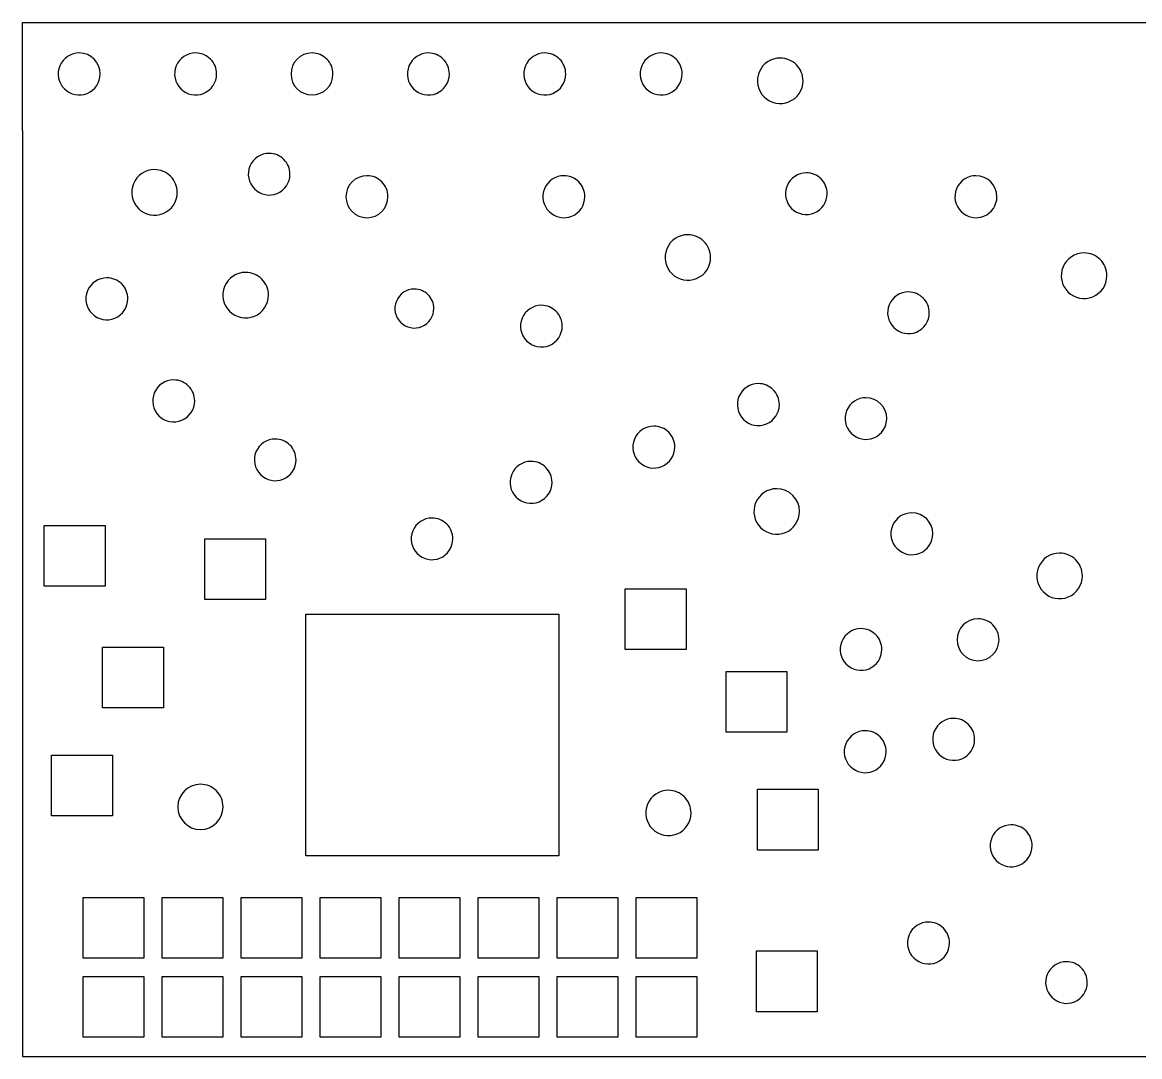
# Model space of a CAD drawing. Extents: x 563 to 152463, y 8 to 67011.
# Drawn here: x 563 to 72946, y 8 to 67011 of the extents above; entities that cross this region are included whole.
import ezdxf

# ---------------------------------------------------------------- set-up
doc = ezdxf.new("R2010")
doc.units = 0
doc.layers.get('0').update_dxf_attribs({"linetype": 'CONTINUOUS'})

msp = doc.modelspace()

# ---------------------------------------------------------------- linework, layer by layer
at = {"color": 7}
for points in [[(562.99984, 67011.062003), (152462.956777, 67011.062003)], [(562.99984, 65811.062343), (562.99984, 67011.062003)], [(565.99984, 60008.063988), (562.99984, 65811.062343)], [(565.99984, 60008.063988), (565.99984, 8.080998)], [(1982.999438, 30480.072359), (1982.999438, 34417.071243)], [(1982.999438, 30480.072359), (1982.999438, 34417.071243)], [(1982.999438, 34417.071243), (5919.998322, 34417.071243)], [(5919.998322, 34417.071243), (5919.998322, 30480.072359)], [(5919.998322, 34417.071243), (5919.998322, 30480.072359)], [(12376.996491, 29614.072604), (12376.996491, 33551.071488)], [(12380.05949, 29615.770604), (12380.05949, 33552.769488)], [(12380.05949, 33552.769488), (16317.058374, 33552.769488)], [(16313.995375, 33551.071488), (16313.995375, 29614.072604)], [(16317.058374, 33552.769488), (16317.058374, 29615.770604)], [(5919.998322, 30480.072359), (1982.999438, 30480.072359)], [(5919.998322, 30480.072359), (1982.999438, 30480.072359)], [(39620.988768, 30322.072404), (41589.988209, 30322.072404)], [(39620.988768, 26385.07352), (39620.988768, 30322.072404)], [(39620.988768, 26385.07352), (39620.988768, 30322.072404)], [(39620.988768, 30322.072404), (43557.987651, 30322.072404)], [(41589.988209, 30322.072404), (43557.987651, 30322.072404)], [(43557.987651, 30322.072404), (43557.987651, 26385.07352)], [(43557.987651, 30322.072404), (43557.987651, 26385.07352)], [(16313.995375, 29614.072604), (12376.996491, 29614.072604)], [(16317.058374, 29615.770604), (12380.05949, 29615.770604)], [(18920.005636, 13019.376309), (18920.005636, 28673.758871)], [(18920.005636, 28673.758871), (35317.635988, 28673.758871)], [(35317.635988, 28673.758871), (35317.635988, 13019.376309)], [(5762.998366, 22606.074591), (5762.998366, 26543.073475)], [(5762.998366, 22606.074591), (5762.998366, 26543.073475)], [(5762.998366, 26543.073475), (9699.99725, 26543.073475)], [(9699.99725, 26543.073475), (9699.99725, 22606.074591)], [(9699.99725, 26543.073475), (9699.99725, 22606.074591)], [(43557.987651, 26385.07352), (39620.988768, 26385.07352)], [(43557.987651, 26385.07352), (39620.988768, 26385.07352)], [(46156.986915, 21031.075038), (46156.986915, 24968.073922)], [(46156.986915, 21031.075038), (46156.986915, 24968.073922)], [(46156.986915, 24968.073922), (50093.985798, 24968.073922)], [(50093.985798, 24968.073922), (50093.985798, 21031.075038)], [(50093.985798, 24968.073922), (50093.985798, 21031.075038)], [(9699.99725, 22606.074591), (5762.998366, 22606.074591)], [(9699.99725, 22606.074591), (5762.998366, 22606.074591)], [(50093.985798, 21031.075038), (46156.986915, 21031.075038)], [(50093.985798, 21031.075038), (46156.986915, 21031.075038)], [(2455.999304, 15598.076578), (2455.999304, 19535.075462)], [(2455.999304, 15598.076578), (2455.999304, 19535.075462)], [(2455.999304, 19535.075462), (6392.998188, 19535.075462)], [(6392.998188, 19535.075462), (6392.998188, 15598.076578)], [(6392.998188, 19535.075462), (6392.998188, 15598.076578)], [(48183.98634, 13393.077203), (48183.98634, 17330.076087)], [(48183.98634, 13393.077203), (48183.98634, 17330.076087)], [(48183.98634, 17330.076087), (52120.985224, 17330.076087)], [(52120.985224, 17330.076087), (52120.985224, 13393.077203)], [(52120.985224, 17330.076087), (52120.985224, 13393.077203)], [(6392.998188, 15598.076578), (2455.999304, 15598.076578)], [(6392.998188, 15598.076578), (2455.999304, 15598.076578)], [(52120.985224, 13393.077203), (48183.98634, 13393.077203)], [(52120.985224, 13393.077203), (48183.98634, 13393.077203)], [(35317.635988, 13019.376309), (18920.005636, 13019.376309)], [(4502.998723, 6385.07919), (4502.998723, 10322.078074)], [(4502.998723, 6385.07919), (4502.998723, 10322.078074)], [(4502.998723, 10322.078074), (8439.997607, 10322.078074)], [(8439.997607, 10322.078074), (8439.997607, 6385.07919)], [(8439.997607, 10322.078074), (8439.997607, 6385.07919)], [(9620.997272, 6385.07919), (9620.997272, 10322.078074)], [(9620.997272, 6385.07919), (9620.997272, 10322.078074)], [(9620.997272, 10322.078074), (13557.996156, 10322.078074)], [(13557.996156, 10322.078074), (13557.996156, 6385.07919)], [(13557.996156, 10322.078074), (13557.996156, 6385.07919)], [(14738.995822, 6385.07919), (14738.995822, 10322.078074)], [(14738.995822, 6385.07919), (14738.995822, 10322.078074)], [(14738.995822, 10322.078074), (18675.994705, 10322.078074)], [(18675.994705, 10322.078074), (18675.994705, 6385.07919)], [(18675.994705, 10322.078074), (18675.994705, 6385.07919)], [(19856.994371, 6385.07919), (19856.994371, 10322.078074)], [(19856.994371, 6385.07919), (19856.994371, 10322.078074)], [(19856.994371, 10322.078074), (23793.993254, 10322.078074)], [(23793.993254, 10322.078074), (23793.993254, 6385.07919)], [(23793.993254, 10322.078074), (23793.993254, 6385.07919)], [(24975.992919, 6385.07919), (24975.992919, 10322.078074)], [(24975.992919, 6385.07919), (24975.992919, 10322.078074)], [(24975.992919, 10322.078074), (28912.991803, 10322.078074)], [(28912.991803, 10322.078074), (28912.991803, 6385.07919)], [(28912.991803, 10322.078074), (28912.991803, 6385.07919)], [(30093.991468, 6385.07919), (30093.991468, 10322.078074)], [(30093.991468, 6385.07919), (30093.991468, 10322.078074)], [(30093.991468, 10322.078074), (34030.990352, 10322.078074)], [(34030.990352, 10322.078074), (34030.990352, 6385.07919)], [(34030.990352, 10322.078074), (34030.990352, 6385.07919)], [(35211.990018, 6385.07919), (35211.990018, 10322.078074)], [(35211.990018, 6385.07919), (35211.990018, 10322.078074)], [(35211.990018, 10322.078074), (39148.988901, 10322.078074)], [(39148.988901, 10322.078074), (39148.988901, 6385.07919)], [(39148.988901, 10322.078074), (39148.988901, 6385.07919)], [(40329.988567, 6385.07919), (40329.988567, 10322.078074)], [(40329.988567, 6385.07919), (40329.988567, 10322.078074)], [(40329.988567, 10322.078074), (44266.98745, 10322.078074)], [(44266.98745, 10322.078074), (44266.98745, 6385.07919)], [(44266.98745, 10322.078074), (44266.98745, 6385.07919)], [(48124.986357, 2921.080172), (48124.986357, 6858.079056)], [(48124.986357, 2921.080172), (48124.986357, 6858.079056)], [(48124.986357, 6858.079056), (52061.985241, 6858.079056)], [(52061.985241, 6858.079056), (52061.985241, 2921.080172)], [(52061.985241, 6858.079056), (52061.985241, 2921.080172)], [(8439.997607, 6385.07919), (4502.998723, 6385.07919)], [(13557.996156, 6385.07919), (9620.997272, 6385.07919)], [(18675.994705, 6385.07919), (14738.995822, 6385.07919)], [(23793.993254, 6385.07919), (19856.994371, 6385.07919)], [(28912.991803, 6385.07919), (24975.992919, 6385.07919)], [(34030.990352, 6385.07919), (30093.991468, 6385.07919)], [(39148.988901, 6385.07919), (35211.990018, 6385.07919)], [(44266.98745, 6385.07919), (40329.988567, 6385.07919)], [(4502.998723, 1267.080641), (4502.998723, 5204.079525)], [(4502.998723, 1267.080641), (4502.998723, 5204.079525)], [(4502.998723, 5204.079525), (8439.997607, 5204.079525)], [(8439.997607, 5204.079525), (8439.997607, 1267.080641)], [(8439.997607, 5204.079525), (8439.997607, 1267.080641)], [(9620.997272, 1267.080641), (9620.997272, 5204.079525)], [(9620.997272, 1267.080641), (9620.997272, 5204.079525)], [(9620.997272, 5204.079525), (13557.996156, 5204.079525)], [(13557.996156, 5204.079525), (13557.996156, 1267.080641)], [(13557.996156, 5204.079525), (13557.996156, 1267.080641)], [(14738.995822, 1267.080641), (14738.995822, 5204.079525)], [(14738.995822, 1267.080641), (14738.995822, 5204.079525)], [(14738.995822, 5204.079525), (18675.994705, 5204.079525)], [(18675.994705, 5204.079525), (18675.994705, 1267.080641)], [(18675.994705, 5204.079525), (18675.994705, 1267.080641)], [(19856.994371, 1267.080641), (19856.994371, 5204.079525)], [(19856.994371, 1267.080641), (19856.994371, 5204.079525)], [(19856.994371, 5204.079525), (23793.993254, 5204.079525)], [(23793.993254, 5204.079525), (23793.993254, 1267.080641)], [(23793.993254, 5204.079525), (23793.993254, 1267.080641)], [(24975.992919, 1267.080641), (24975.992919, 5204.079525)], [(24975.992919, 1267.080641), (24975.992919, 5204.079525)], [(24975.992919, 5204.079525), (28912.991803, 5204.079525)], [(28912.991803, 5204.079525), (28912.991803, 1267.080641)], [(28912.991803, 5204.079525), (28912.991803, 1267.080641)], [(30093.991468, 1267.080641), (30093.991468, 5204.079525)], [(30093.991468, 1267.080641), (30093.991468, 5204.079525)], [(30093.991468, 5204.079525), (34030.990352, 5204.079525)], [(34030.990352, 5204.079525), (34030.990352, 1267.080641)], [(34030.990352, 5204.079525), (34030.990352, 1267.080641)], [(35211.990018, 1267.080641), (35211.990018, 5204.079525)], [(35211.990018, 1267.080641), (35211.990018, 5204.079525)], [(35211.990018, 5204.079525), (39148.988901, 5204.079525)], [(39148.988901, 5204.079525), (39148.988901, 1267.080641)], [(39148.988901, 5204.079525), (39148.988901, 1267.080641)], [(40329.988567, 1267.080641), (40329.988567, 5204.079525)], [(40329.988567, 1267.080641), (40329.988567, 5204.079525)], [(40329.988567, 5204.079525), (44266.98745, 5204.079525)], [(44266.98745, 5204.079525), (44266.98745, 1267.080641)], [(44266.98745, 5204.079525), (44266.98745, 1267.080641)], [(52061.985241, 2921.080172), (48124.986357, 2921.080172)], [(52061.985241, 2921.080172), (48124.986357, 2921.080172)], [(8439.997607, 1267.080641), (4502.998723, 1267.080641)], [(13557.996156, 1267.080641), (9620.997272, 1267.080641)], [(18675.994705, 1267.080641), (14738.995822, 1267.080641)], [(23793.993254, 1267.080641), (19856.994371, 1267.080641)], [(28912.991803, 1267.080641), (24975.992919, 1267.080641)], [(34030.990352, 1267.080641), (30093.991468, 1267.080641)], [(39148.988901, 1267.080641), (35211.990018, 1267.080641)], [(44266.98745, 1267.080641), (40329.988567, 1267.080641)], [(565.99984, 8.080998), (120565.96582, 8.080998)]]:
    msp.add_lwpolyline(points, dxfattribs=at)
for points in [[(4247.748796, 65026.733465)], [(11787.796658, 65026.733465)], [(19327.795521, 65026.733465)], [(26867.793383, 65026.733465)], [(34407.791245, 65026.733465)], [(41947.789108, 65026.733565)], [(49661.087921, 64699.979658)], [(16550.895308, 58522.445109)], [(9125.527713, 57469.758707)], [(51353.985441, 57262.585066)], [(22889.493511, 57075.585619)], [(35645.387895, 57075.585619)], [(62338.283327, 57075.585619)], [(43676.885618, 53255.142902)], [(69346.183341, 52074.043237)], [(15031.195739, 50814.142594)], [(6039.088088, 50461.387494)], [(25960.29364, 49734.3577)], [(57968.182566, 49546.087254)], [(34188.689308, 48679.888499)], [(10369.79706, 43847.190369)], [(48243.787323, 43610.989436)], [(55212.285347, 42695.689196)], [(41472.187243, 40855.089218)], [(16944.595196, 40018.489955)], [(33519.388497, 38571.589865)], [(49432.786986, 36798.450568)], [(27102.092317, 34900.392406)], [(58188.682504, 35240.891809)], [(67759.58279, 32629.15075)], [(62476.084288, 28374.791756)], [(54897.382437, 27735.093437)], [(60897.380736, 21921.997585)], [(55166.48836, 21121.317812)], [(12102.096569, 17654.905295)], [(42416.987975, 17261.201406)], [(64621.78268, 15028.29554)], [(59267.381198, 8729.098325)], [(68204.378664, 6160.298554)]]:
    msp.add_lwpolyline(points, close=True, dxfattribs=at)
for points in [[(4247.748796, 65026.733465), (3697.752778, 65026.733465), (3201.912911, 64695.423858), (2991.438547, 64187.293794)], [(5607.56921, 63666.913051), (5607.56921, 64417.921128), (4998.756873, 65026.733465), (4247.748796, 65026.733465)], [(11787.796658, 65026.733465), (11237.800641, 65026.733465), (10741.960773, 64695.423858), (10531.486409, 64187.293794)], [(12749.334894, 64628.451287), (12494.319099, 64883.467083), (12148.443455, 65026.733465), (11787.796658, 65026.733465)], [(13147.617073, 63666.913051), (13147.617073, 64027.559848), (13004.35069, 64373.435491), (12749.334894, 64628.451287)], [(19327.795521, 65026.733465), (18576.787443, 65026.733465), (17967.975106, 64417.921128), (17967.975106, 63666.913051)], [(20289.333757, 64628.451287), (20034.317961, 64883.467083), (19688.442318, 65026.733465), (19327.795521, 65026.733465)], [(20687.615935, 63666.913051), (20687.615935, 64027.559848), (20544.349553, 64373.435491), (20289.333757, 64628.451287)], [(26867.793383, 65026.733465), (26317.797366, 65026.733465), (25821.957498, 64695.423858), (25611.483134, 64187.293794)], [(27829.331619, 64628.451287), (27574.315823, 64883.467083), (27228.44018, 65026.733465), (26867.793383, 65026.733465)], [(28227.613798, 63666.913051), (28227.613798, 64027.559848), (28084.347415, 64373.435491), (27829.331619, 64628.451287)], [(34407.791245, 65026.733465), (33857.795228, 65026.733465), (33361.95536, 64695.423858), (33151.480997, 64187.293794)], [(35369.329482, 64628.451287), (35114.313686, 64883.467083), (34768.438043, 65026.733465), (34407.791245, 65026.733465)], [(35767.61166, 63666.913051), (35767.61166, 64027.559848), (35624.345278, 64373.435491), (35369.329482, 64628.451287)], [(41947.789108, 65026.733565), (41397.79305, 65026.733565), (40901.953146, 64695.423933), (40691.478767, 64187.293833)], [(42909.327415, 64628.451358), (42654.3116, 64883.467172), (42308.435932, 65026.733565), (41947.789108, 65026.733565)], [(43307.609622, 63666.913051), (43307.609622, 64027.559874), (43164.34323, 64373.435543), (42909.327415, 64628.451358)], [(49661.087921, 64699.979658), (49063.949335, 64699.979658), (48525.608859, 64340.272052), (48297.093815, 63788.587934)], [(50705.043814, 64267.558969), (50428.169496, 64544.433286), (50052.647336, 64699.979658), (49661.087921, 64699.979658)], [(2991.438547, 64187.293794), (2780.964183, 63679.163731), (2897.304646, 63094.280728), (3286.210559, 62705.374814)], [(10531.486409, 64187.293794), (10321.012046, 63679.163731), (10437.352508, 63094.280728), (10826.258422, 62705.374814)], [(25611.483134, 64187.293794), (25401.00877, 63679.163731), (25517.349233, 63094.280728), (25906.255147, 62705.374814)], [(33151.480997, 64187.293794), (32941.006633, 63679.163731), (33057.347096, 63094.280728), (33446.253009, 62705.374814)], [(40691.478767, 64187.293833), (40481.004387, 63679.163732), (40597.344859, 63094.280686), (40986.250801, 62705.374744)], [(48297.093815, 63788.587934), (48068.578772, 63236.903816), (48194.891285, 62601.887928), (48617.132029, 62179.647184)], [(51137.464503, 63223.603076), (51137.464503, 63615.162491), (50981.918131, 63990.684651), (50705.043814, 64267.558969)], [(4768.129539, 62410.602802), (5276.259603, 62621.077165), (5607.56921, 63116.917033), (5607.56921, 63666.913051)], [(12308.177402, 62410.602802), (12816.307465, 62621.077165), (13147.617073, 63116.917033), (13147.617073, 63666.913051)], [(17967.975106, 63666.913051), (17967.975106, 62915.904973), (18576.787443, 62307.092636), (19327.795521, 62307.092636)], [(19327.795521, 62307.092636), (20078.803598, 62307.092636), (20687.615935, 62915.904973), (20687.615935, 63666.913051)], [(27388.174127, 62410.602802), (27896.30419, 62621.077165), (28227.613798, 63116.917033), (28227.613798, 63666.913051)], [(34928.171989, 62410.602802), (35436.302053, 62621.077165), (35767.61166, 63116.917033), (35767.61166, 63666.913051)], [(42468.16989, 62410.602709), (42976.299991, 62621.077089), (43307.609622, 63116.916993), (43307.609622, 63666.913051)], [(50226.072779, 61859.60897), (50777.756897, 62088.124014), (51137.464503, 62626.46449), (51137.464503, 63223.603076)], [(3286.210559, 62705.374814), (3675.116473, 62316.468901), (4259.999476, 62200.128438), (4768.129539, 62410.602802)], [(10826.258422, 62705.374814), (11215.164335, 62316.468901), (11800.047338, 62200.128438), (12308.177402, 62410.602802)], [(25906.255147, 62705.374814), (26295.16106, 62316.468901), (26880.044063, 62200.128438), (27388.174127, 62410.602802)], [(33446.253009, 62705.374814), (33835.158923, 62316.468901), (34420.041926, 62200.128438), (34928.171989, 62410.602802)], [(40986.250801, 62705.374744), (41375.156743, 62316.468801), (41960.039789, 62200.12833), (42468.16989, 62410.602709)], [(48617.132029, 62179.647184), (49039.372773, 61757.40644), (49674.388661, 61631.093927), (50226.072779, 61859.60897)], [(16550.895308, 58522.445109), (16004.863222, 58522.445109), (15512.596971, 58193.523316), (15303.639538, 57689.055447)], [(17505.503546, 58127.03343), (17252.3257, 58380.211276), (16908.942852, 58522.445109), (16550.895308, 58522.445109)], [(17900.915225, 57172.425192), (17900.915225, 57530.472735), (17758.681392, 57873.855584), (17505.503546, 58127.03343)], [(9125.527713, 57469.758707), (8528.389127, 57469.758707), (7990.048651, 57110.051102), (7761.533607, 56558.366984)], [(10169.483605, 57037.338018), (9892.609288, 57314.212336), (9517.087128, 57469.758707), (9125.527713, 57469.758707)], [(15303.639538, 57689.055447), (15094.682105, 57184.587579), (15210.184079, 56603.919944), (15596.28707, 56217.816954)], [(51353.985441, 57262.585066), (50807.953355, 57262.585066), (50315.687104, 56933.663273), (50106.729671, 56429.195405)], [(52308.59368, 56867.173387), (52055.415833, 57120.351233), (51712.032985, 57262.585066), (51353.985441, 57262.585066)], [(7761.533607, 56558.366984), (7533.018563, 56006.682866), (7659.331077, 55371.666977), (8081.571821, 54949.426234)], [(10601.904294, 55993.382126), (10601.904294, 56384.941541), (10446.357923, 56760.463701), (10169.483605, 57037.338018)], [(17067.525564, 55925.169422), (17571.993432, 56134.126855), (17900.915225, 56626.393106), (17900.915225, 57172.425192)], [(22889.493511, 57075.585619), (22138.485433, 57075.585619), (21529.673096, 56466.773282), (21529.673096, 55715.765205)], [(23851.031747, 56677.303441), (23596.015951, 56932.319237), (23250.140308, 57075.585619), (22889.493511, 57075.585619)], [(24249.313925, 55715.765205), (24249.313925, 56076.412002), (24106.047543, 56422.287645), (23851.031747, 56677.303441)], [(35645.387895, 57075.585619), (35095.391877, 57075.585619), (34599.55201, 56744.276012), (34389.077646, 56236.145948)], [(36606.926131, 56677.303441), (36351.910335, 56932.319237), (36006.034692, 57075.585619), (35645.387895, 57075.585619)], [(37005.208309, 55715.765205), (37005.208309, 56076.412002), (36861.941927, 56422.287645), (36606.926131, 56677.303441)], [(52704.005359, 55912.565149), (52704.005359, 56270.612693), (52561.771526, 56613.995541), (52308.59368, 56867.173387)], [(62338.283327, 57075.585619), (61788.28731, 57075.585619), (61292.447442, 56744.276012), (61081.973078, 56236.145948)], [(63698.103742, 55715.765205), (63698.103742, 56466.773282), (63089.291405, 57075.585619), (62338.283327, 57075.585619)], [(9690.512571, 54629.38802), (10242.196689, 54857.903064), (10601.904294, 55396.24354), (10601.904294, 55993.382126)], [(15596.28707, 56217.816954), (15982.390061, 55831.713963), (16563.057695, 55716.211989), (17067.525564, 55925.169422)], [(34389.077646, 56236.145948), (34178.603282, 55728.015885), (34294.943745, 55143.132882), (34683.849658, 54754.226968)], [(50106.729671, 56429.195405), (49897.772238, 55924.727536), (50013.274212, 55344.059902), (50399.377203, 54957.956911)], [(51870.615697, 54665.309379), (52375.083566, 54874.266812), (52704.005359, 55366.533063), (52704.005359, 55912.565149)], [(61081.973078, 56236.145948), (60871.498715, 55728.015885), (60987.839177, 55143.132882), (61376.745091, 54754.226968)], [(21529.673096, 55715.765205), (21529.673096, 54964.757127), (22138.485433, 54355.94479), (22889.493511, 54355.94479)], [(22889.493511, 54355.94479), (23640.501588, 54355.94479), (24249.313925, 54964.757127), (24249.313925, 55715.765205)], [(36165.768638, 54459.454956), (36673.898702, 54669.92932), (37005.208309, 55165.769187), (37005.208309, 55715.765205)], [(62858.664071, 54459.454956), (63366.794134, 54669.92932), (63698.103742, 55165.769187), (63698.103742, 55715.765205)], [(8081.571821, 54949.426234), (8503.812564, 54527.18549), (9138.828453, 54400.872976), (9690.512571, 54629.38802)], [(34683.849658, 54754.226968), (35072.755572, 54365.321055), (35657.638575, 54248.980592), (36165.768638, 54459.454956)], [(50399.377203, 54957.956911), (50785.480194, 54571.85392), (51366.147828, 54456.351946), (51870.615697, 54665.309379)], [(61376.745091, 54754.226968), (61765.651005, 54365.321055), (62350.534007, 54248.980592), (62858.664071, 54459.454956)], [(43676.885618, 53255.142902), (43079.747031, 53255.142902), (42541.406556, 52895.435296), (42312.891512, 52343.751179)], [(44720.84151, 52822.722213), (44443.967193, 53099.596531), (44068.445032, 53255.142902), (43676.885618, 53255.142902)], [(42312.891512, 52343.751179), (42084.376468, 51792.067061), (42210.688982, 51157.051172), (42632.929725, 50734.810429)], [(45153.262199, 51778.766321), (45153.262199, 52170.325735), (44997.715827, 52545.847896), (44720.84151, 52822.722213)], [(44241.870475, 50414.772215), (44793.554593, 50643.287259), (45153.262199, 51181.627735), (45153.262199, 51778.766321)], [(69346.183341, 52074.043237), (68749.044754, 52074.043237), (68210.704278, 51714.335631), (67982.189235, 51162.651513)], [(70390.139233, 51641.622548), (70113.264916, 51918.496865), (69737.742755, 52074.043237), (69346.183341, 52074.043237)], [(70822.559922, 50597.666656), (70822.559922, 50989.22607), (70667.01355, 51364.748231), (70390.139233, 51641.622548)], [(15031.195739, 50814.142594), (14434.057152, 50814.142594), (13895.716677, 50454.434989), (13667.201633, 49902.750871)], [(16075.151631, 50381.721905), (15798.277314, 50658.596223), (15422.755153, 50814.142594), (15031.195739, 50814.142594)], [(42632.929725, 50734.810429), (43055.170469, 50312.569685), (43690.186357, 50186.257171), (44241.870475, 50414.772215)], [(67982.189235, 51162.651513), (67753.674191, 50610.967395), (67879.986705, 49975.951507), (68302.227448, 49553.710763)], [(6039.088088, 50461.387494), (5489.092071, 50461.387494), (4993.252203, 50130.077887), (4782.777839, 49621.947823)], [(7000.626324, 50063.105316), (6745.610528, 50318.121112), (6399.734885, 50461.387494), (6039.088088, 50461.387494)], [(7398.908502, 49101.56708), (7398.908502, 49462.213877), (7255.64212, 49808.08952), (7000.626324, 50063.105316)], [(16507.57232, 49337.766013), (16507.57232, 49729.325427), (16352.025948, 50104.847588), (16075.151631, 50381.721905)], [(69911.168198, 49233.67255), (70462.852316, 49462.187594), (70822.559922, 50000.528069), (70822.559922, 50597.666656)], [(4782.777839, 49621.947823), (4572.303475, 49113.81776), (4688.643938, 48528.934757), (5077.549852, 48140.028844)], [(13667.201633, 49902.750871), (13438.686589, 49351.066753), (13564.999103, 48716.050864), (13987.239846, 48293.810121)], [(15596.180596, 47973.771907), (16147.864714, 48202.286951), (16507.57232, 48740.627427), (16507.57232, 49337.766013)], [(25960.29364, 49734.3577), (25449.58303, 49734.3577), (24989.160274, 49426.713051), (24793.719785, 48954.877971)], [(26853.150614, 49364.524233), (26616.350222, 49601.324625), (26295.179967, 49734.3577), (25960.29364, 49734.3577)], [(27222.984082, 48471.667258), (27222.984082, 48806.553585), (27089.951007, 49127.72384), (26853.150614, 49364.524233)], [(57968.182566, 49546.087254), (57422.15048, 49546.087254), (56929.884229, 49217.165461), (56720.926796, 48712.697592)], [(58922.790804, 49150.675575), (58669.612958, 49403.853421), (58326.23011, 49546.087254), (57968.182566, 49546.087254)], [(68302.227448, 49553.710763), (68724.468192, 49131.47002), (69359.48408, 49005.157506), (69911.168198, 49233.67255)], [(6559.468832, 47845.256831), (7067.598895, 48055.731195), (7398.908502, 48551.571062), (7398.908502, 49101.56708)], [(24793.719785, 48954.877971), (24598.279296, 48483.042891), (24706.30973, 47939.93722), (25067.436666, 47578.810284)], [(34188.689308, 48679.888499), (33642.657221, 48679.888499), (33150.390971, 48350.966706), (32941.433538, 47846.498838)], [(35143.297546, 48284.47682), (34890.1197, 48537.654666), (34546.736851, 48679.888499), (34188.689308, 48679.888499)], [(56720.926796, 48712.697592), (56511.969363, 48208.229724), (56627.471337, 47627.562089), (57013.574328, 47241.459098)], [(59318.202483, 48196.067337), (59318.202483, 48554.11488), (59175.968651, 48897.497729), (58922.790804, 49150.675575)], [(5077.549852, 48140.028844), (5466.455765, 47751.12293), (6051.338768, 47634.782467), (6559.468832, 47845.256831)], [(13987.239846, 48293.810121), (14409.48059, 47871.569377), (15044.496478, 47745.256863), (15596.180596, 47973.771907)], [(26443.504353, 47305.093403), (26915.339433, 47500.533893), (27222.984082, 47960.956648), (27222.984082, 48471.667258)], [(32941.433538, 47846.498838), (32732.476105, 47342.030969), (32847.978078, 46761.363335), (33234.081069, 46375.260344)], [(35538.709225, 47329.868582), (35538.709225, 47687.916126), (35396.475392, 48031.298974), (35143.297546, 48284.47682)], [(58484.812822, 46948.811567), (58989.28069, 47157.768999), (59318.202483, 47650.03525), (59318.202483, 48196.067337)], [(25067.436666, 47578.810284), (25428.563602, 47217.683348), (25971.669272, 47109.652914), (26443.504353, 47305.093403)], [(34705.319563, 46082.612812), (35209.787432, 46291.570245), (35538.709225, 46783.836496), (35538.709225, 47329.868582)], [(57013.574328, 47241.459098), (57399.677319, 46855.356107), (57980.344953, 46739.854134), (58484.812822, 46948.811567)], [(33234.081069, 46375.260344), (33620.18406, 45989.157353), (34200.851695, 45873.655379), (34705.319563, 46082.612812)], [(10369.79706, 43847.190369), (9819.801043, 43847.190369), (9323.961175, 43515.880762), (9113.486811, 43007.750699)], [(11331.335296, 43448.908191), (11076.319501, 43703.923987), (10730.443857, 43847.190369), (10369.79706, 43847.190369)], [(11729.617475, 42487.369955), (11729.617475, 42848.016752), (11586.351092, 43193.892395), (11331.335296, 43448.908191)], [(48243.787323, 43610.989436), (47693.791306, 43610.989436), (47197.951438, 43279.679829), (46987.477074, 42771.549766)], [(49205.325559, 43212.707258), (48950.309763, 43467.723054), (48604.43412, 43610.989436), (48243.787323, 43610.989436)], [(9113.486811, 43007.750699), (8903.012448, 42499.620635), (9019.35291, 41914.737632), (9408.258824, 41525.831719)], [(46987.477074, 42771.549766), (46777.00271, 42263.419702), (46893.343173, 41678.536699), (47282.249087, 41289.630786)], [(49603.607738, 42251.169022), (49603.607738, 42611.815819), (49460.341355, 42957.691462), (49205.325559, 43212.707258)], [(10890.177804, 41231.059706), (11398.307867, 41441.53407), (11729.617475, 41937.373938), (11729.617475, 42487.369955)], [(48764.168067, 40994.858773), (49272.29813, 41205.333137), (49603.607738, 41701.173005), (49603.607738, 42251.169022)], [(55212.285347, 42695.689196), (54666.253261, 42695.689196), (54173.98701, 42366.767403), (53965.029577, 41862.299534)], [(56562.305265, 41345.669279), (56562.305265, 42091.264691), (55957.88076, 42695.689196), (55212.285347, 42695.689196)], [(9408.258824, 41525.831719), (9797.164737, 41136.925805), (10382.04774, 41020.585342), (10890.177804, 41231.059706)], [(47282.249087, 41289.630786), (47671.155, 40900.724872), (48256.038003, 40784.384409), (48764.168067, 40994.858773)], [(53965.029577, 41862.299534), (53756.072144, 41357.831666), (53871.574118, 40777.164031), (54257.677109, 40391.06104)], [(55728.915603, 40098.413509), (56233.383472, 40307.370942), (56562.305265, 40799.637192), (56562.305265, 41345.669279)], [(41472.187243, 40855.089218), (40922.191225, 40855.089218), (40426.351358, 40523.77961), (40215.876994, 40015.649547)], [(42433.725479, 40456.807039), (42178.709683, 40711.822835), (41832.83404, 40855.089218), (41472.187243, 40855.089218)], [(16944.595196, 40018.489955), (16398.56311, 40018.489955), (15906.296859, 39689.568162), (15697.339426, 39185.100293)], [(17899.203434, 39623.078276), (17646.025588, 39876.256122), (17302.64274, 40018.489955), (16944.595196, 40018.489955)], [(40215.876994, 40015.649547), (40005.40263, 39507.519483), (40121.743093, 38922.63648), (40510.649006, 38533.730567)], [(42832.007657, 39495.268803), (42832.007657, 39855.9156), (42688.741275, 40201.791244), (42433.725479, 40456.807039)], [(54257.677109, 40391.06104), (54643.7801, 40004.958049), (55224.447735, 39889.456076), (55728.915603, 40098.413509)], [(15697.339426, 39185.100293), (15488.381993, 38680.632425), (15603.883967, 38099.96479), (15989.986958, 37713.861799)], [(18294.615114, 38668.470038), (18294.615114, 39026.517581), (18152.381281, 39369.90043), (17899.203434, 39623.078276)], [(41992.567986, 38238.958554), (42500.69805, 38449.432918), (42832.007657, 38945.272786), (42832.007657, 39495.268803)], [(17461.225452, 37421.214268), (17965.693321, 37630.171701), (18294.615114, 38122.437951), (18294.615114, 38668.470038)], [(33519.388497, 38571.589865), (32969.39248, 38571.589865), (32473.552612, 38240.280258), (32263.078249, 37732.150194)], [(34480.926734, 38173.307687), (34225.910938, 38428.323483), (33880.035294, 38571.589865), (33519.388497, 38571.589865)], [(40510.649006, 38533.730567), (40899.55492, 38144.824653), (41484.437923, 38028.484191), (41992.567986, 38238.958554)], [(15989.986958, 37713.861799), (16376.089949, 37327.758808), (16956.757583, 37212.256835), (17461.225452, 37421.214268)], [(32263.078249, 37732.150194), (32052.603885, 37224.020131), (32168.944348, 36639.137128), (32557.850261, 36250.231214)], [(34879.208912, 37211.769451), (34879.208912, 37572.416248), (34735.94253, 37918.291891), (34480.926734, 38173.307687)], [(34039.769241, 35955.459202), (34547.899304, 36165.933565), (34879.208912, 36661.773433), (34879.208912, 37211.769451)], [(32557.850261, 36250.231214), (32946.756175, 35861.325301), (33531.639178, 35744.984838), (34039.769241, 35955.459202)], [(49432.786986, 36798.450568), (48835.647186, 36798.450568), (48297.305617, 36438.742231), (48068.790108, 35887.056992)], [(50909.166567, 35322.070986), (50909.166567, 36137.452914), (50248.168914, 36798.450568), (49432.786986, 36798.450568)], [(48068.790108, 35887.056992), (47840.2746, 35335.371753), (47966.587371, 34700.354574), (48388.828972, 34278.112973)], [(27102.092317, 34900.392406), (26556.06023, 34900.392406), (26063.79398, 34571.470613), (25854.836547, 34067.002744)], [(28056.700555, 34504.980727), (27803.522709, 34758.158573), (27460.13986, 34900.392406), (27102.092317, 34900.392406)], [(49997.772992, 33958.074109), (50549.458231, 34186.589617), (50909.166567, 34724.931187), (50909.166567, 35322.070986)], [(58188.682504, 35240.891809), (57638.686486, 35240.891809), (57142.846619, 34909.582202), (56932.372255, 34401.452138)], [(59548.502918, 33881.071395), (59548.502918, 34632.079472), (58939.690581, 35240.891809), (58188.682504, 35240.891809)], [(25854.836547, 34067.002744), (25645.879114, 33562.534876), (25761.381087, 32981.867241), (26147.484078, 32595.76425)], [(28452.112234, 33550.372489), (28452.112234, 33908.420032), (28309.878401, 34251.802881), (28056.700555, 34504.980727)], [(48388.828972, 34278.112973), (48811.070574, 33855.871371), (49446.087753, 33729.558601), (49997.772992, 33958.074109)], [(56932.372255, 34401.452138), (56721.897891, 33893.322075), (56838.238354, 33308.439072), (57227.144267, 32919.533159)], [(27618.722572, 32303.116719), (28123.190441, 32512.074151), (28452.112234, 33004.340402), (28452.112234, 33550.372489)], [(58709.063247, 32624.761146), (59217.193311, 32835.23551), (59548.502918, 33331.075377), (59548.502918, 33881.071395)], [(26147.484078, 32595.76425), (26533.587069, 32209.661259), (27114.254704, 32094.159286), (27618.722572, 32303.116719)], [(57227.144267, 32919.533159), (57616.050181, 32530.627245), (58200.933184, 32414.286782), (58709.063247, 32624.761146)], [(67759.58279, 32629.15075), (67162.442991, 32629.15075), (66624.101421, 32269.442413), (66395.585913, 31717.757174)], [(68803.540804, 32196.729182), (68526.665924, 32473.604062), (68151.143001, 32629.15075), (67759.58279, 32629.15075)], [(69235.962372, 31152.771168), (69235.962372, 31544.331379), (69080.415684, 31919.854302), (68803.540804, 32196.729182)], [(66395.585913, 31717.757174), (66167.070405, 31166.071935), (66293.383175, 30531.054756), (66715.624777, 30108.813155)], [(68324.568796, 29788.774291), (68876.254035, 30017.289799), (69235.962372, 30555.631369), (69235.962372, 31152.771168)], [(66715.624777, 30108.813155), (67137.866378, 29686.571553), (67772.883557, 29560.258783), (68324.568796, 29788.774291)], [(62476.084288, 28374.791756), (61725.076211, 28374.791756), (61116.263874, 27765.979419), (61116.263874, 27014.971341)], [(63437.622524, 27976.509578), (63182.606729, 28231.525373), (62836.731085, 28374.791756), (62476.084288, 28374.791756)], [(54897.382437, 27735.093437), (54351.35035, 27735.093437), (53859.0841, 27406.171644), (53650.126667, 26901.703776)], [(55851.990675, 27339.681758), (55598.812829, 27592.859604), (55255.42998, 27735.093437), (54897.382437, 27735.093437)], [(63835.904703, 27014.971341), (63835.904703, 27375.618138), (63692.63832, 27721.493782), (63437.622524, 27976.509578)], [(53650.126667, 26901.703776), (53441.169234, 26397.235907), (53556.671208, 25816.568273), (53942.774199, 25430.465282)], [(56247.402354, 26385.07352), (56247.402354, 26743.121064), (56105.168521, 27086.503912), (55851.990675, 27339.681758)], [(61116.263874, 27014.971341), (61116.263874, 26263.963264), (61725.076211, 25655.150927), (62476.084288, 25655.150927)], [(62476.084288, 25655.150927), (63227.092366, 25655.150927), (63835.904703, 26263.963264), (63835.904703, 27014.971341)], [(55414.012692, 25137.81775), (55918.480561, 25346.775183), (56247.402354, 25839.041434), (56247.402354, 26385.07352)], [(53942.774199, 25430.465282), (54328.877189, 25044.362291), (54909.544824, 24928.860317), (55414.012692, 25137.81775)], [(60897.380736, 21921.997585), (60347.384718, 21921.997585), (59851.544851, 21590.687978), (59641.070487, 21082.557914)], [(61858.918972, 21523.715407), (61603.903176, 21778.731203), (61258.027533, 21921.997585), (60897.380736, 21921.997585)], [(55166.48836, 21121.317812), (54616.492343, 21121.317812), (54120.652475, 20790.008205), (53910.178112, 20281.878141)], [(56128.026597, 20723.035634), (55873.010801, 20978.05143), (55527.135158, 21121.317812), (55166.48836, 21121.317812)], [(59641.070487, 21082.557914), (59430.596123, 20574.427851), (59546.936586, 19989.544848), (59935.842499, 19600.638934)], [(62257.20115, 20562.177171), (62257.20115, 20922.823968), (62113.934768, 21268.699611), (61858.918972, 21523.715407)], [(53910.178112, 20281.878141), (53699.703748, 19773.748078), (53816.044211, 19188.865075), (54204.950124, 18799.959161)], [(56526.308775, 19761.497398), (56526.308775, 20122.144195), (56383.042393, 20468.019838), (56128.026597, 20723.035634)], [(61417.761479, 19305.866922), (61925.891543, 19516.341286), (62257.20115, 20012.181153), (62257.20115, 20562.177171)], [(55686.869104, 18505.187149), (56194.999168, 18715.661513), (56526.308775, 19211.50138), (56526.308775, 19761.497398)], [(59935.842499, 19600.638934), (60324.748413, 19211.733021), (60909.631416, 19095.392558), (61417.761479, 19305.866922)], [(54204.950124, 18799.959161), (54593.856038, 18411.053248), (55178.739041, 18294.712785), (55686.869104, 18505.187149)], [(12102.096569, 17654.905295), (11292.045679, 17654.905295), (10635.369685, 16998.229301), (10635.369685, 16188.178411)], [(13139.229095, 17225.310937), (12864.164447, 17500.375585), (12491.096725, 17654.905295), (12102.096569, 17654.905295)], [(13568.823453, 16188.178411), (13568.823453, 16577.178566), (13414.293743, 16950.246289), (13139.229095, 17225.310937)], [(42416.987975, 17261.201406), (41823.752327, 17261.201406), (41288.930481, 16903.844874), (41061.909027, 16355.766601)], [(43454.120501, 16831.607048), (43179.055853, 17106.671696), (42805.988131, 17261.201406), (42416.987975, 17261.201406)], [(43883.714859, 15794.474522), (43883.714859, 16183.474678), (43729.185149, 16556.5424), (43454.120501, 16831.607048)], [(10635.369685, 16188.178411), (10635.369685, 15378.12752), (11292.045679, 14721.451527), (12102.096569, 14721.451527)], [(12102.096569, 14721.451527), (12912.147459, 14721.451527), (13568.823453, 15378.12752), (13568.823453, 16188.178411)], [(41061.909027, 16355.766601), (40834.887573, 15807.688327), (40960.374499, 15176.822946), (41379.855449, 14757.341996)], [(42978.280053, 14439.395574), (43526.358327, 14666.417028), (43883.714859, 15201.238874), (43883.714859, 15794.474522)], [(41379.855449, 14757.341996), (41799.336399, 14337.861047), (42430.20178, 14212.37412), (42978.280053, 14439.395574)], [(64621.78268, 15028.29554), (64071.786663, 15028.29554), (63575.946795, 14696.985932), (63365.472431, 14188.855869)], [(65583.320916, 14630.013361), (65328.30512, 14885.029157), (64982.429477, 15028.29554), (64621.78268, 15028.29554)], [(65981.603094, 13668.475125), (65981.603094, 14029.121922), (65838.336712, 14374.997565), (65583.320916, 14630.013361)], [(63365.472431, 14188.855869), (63154.998067, 13680.725805), (63271.33853, 13095.842802), (63660.244444, 12706.936889)], [(65142.163424, 12412.164876), (65650.293487, 12622.63924), (65981.603094, 13118.479108), (65981.603094, 13668.475125)], [(63660.244444, 12706.936889), (64049.150357, 12318.030975), (64634.03336, 12201.690512), (65142.163424, 12412.164876)], [(59267.381198, 8729.098325), (58717.38518, 8729.098325), (58221.545313, 8397.788718), (58011.070949, 7889.658654)], [(60228.919434, 8330.816147), (59973.903638, 8585.831943), (59628.027995, 8729.098325), (59267.381198, 8729.098325)], [(60627.201612, 7369.277911), (60627.201612, 7729.924708), (60483.93523, 8075.800351), (60228.919434, 8330.816147)], [(58011.070949, 7889.658654), (57800.596585, 7381.528591), (57916.937048, 6796.645588), (58305.842962, 6407.739675)], [(59787.761941, 6112.967662), (60295.892005, 6323.442026), (60627.201612, 6819.281893), (60627.201612, 7369.277911)], [(58305.842962, 6407.739675), (58694.748875, 6018.833761), (59279.631878, 5902.493298), (59787.761941, 6112.967662)], [(68204.378664, 6160.298554), (67658.346578, 6160.298554), (67166.080327, 5831.376761), (66957.122894, 5326.908892)], [(69158.986902, 5764.886875), (68905.809056, 6018.064721), (68562.426208, 6160.298554), (68204.378664, 6160.298554)], [(66957.122894, 5326.908892), (66748.165461, 4822.441023), (66863.667435, 4241.773389), (67249.770426, 3855.670398)], [(69554.398582, 4810.278636), (69554.398582, 5168.32618), (69412.164749, 5511.709028), (69158.986902, 5764.886875)], [(68721.00892, 3563.022866), (69225.476789, 3771.980299), (69554.398582, 4264.24655), (69554.398582, 4810.278636)], [(67249.770426, 3855.670398), (67635.873417, 3469.567407), (68216.541051, 3354.065433), (68721.00892, 3563.022866)]]:
    msp.add_open_spline(points, degree=3, dxfattribs=at)

doc.saveas('drawing.dxf')
